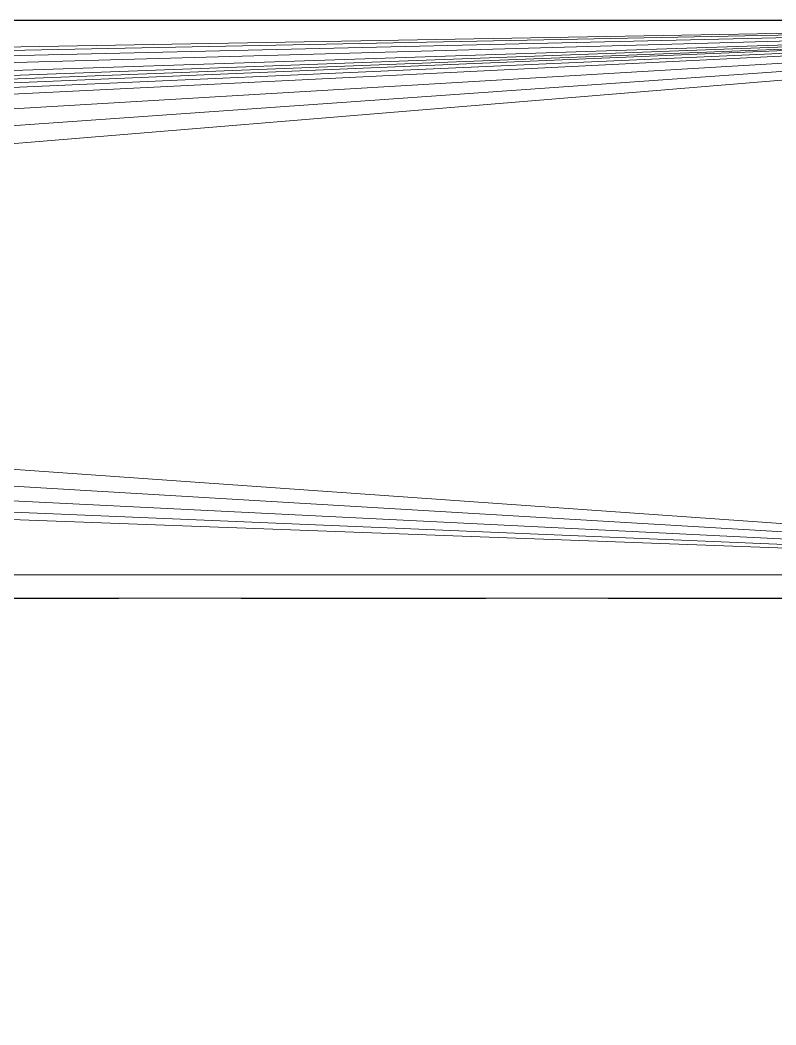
# Model space of a CAD drawing. Extents: x -75 to 1905, y -1183 to 75.
# Drawn here: x 923.8 to 1021.9, y -135.4 to -5 of the extents above; entities that cross this region are included whole.
import ezdxf

# ---------------------------------------------------------------- set-up
doc = ezdxf.new("R2010")
doc.units = 0
doc.linetypes.add('NASCOSTA', pattern=[9.525, 6.35, -3.175])
for name, color, linetype in [('IQ_200_2D', 1, 'Continuous'), ('IQ_200_3D', 1, 'Continuous'), ('IQ_204_2D', 7, 'Continuous')]:
    doc.layers.add(name, color=color, linetype=linetype)

# ---------------------------------------------------------------- blocks, each defined once
blk = doc.blocks.new('RINSE_INT')
at = {"layer": 'IQ_200_2D'}
blk.add_line((0, -5), (1120, -5), dxfattribs=at)
at = {"layer": 'IQ_204_2D', "linetype": 'NASCOSTA', "ltscale": 5}
blk.add_line((0, -80), (1120, -80), dxfattribs=at)
at = {"layer": 'IQ_200_3D', "lineweight": 18}
mesh = blk.add_polyface(dxfattribs=at)
corners = [(1120, -737, 1493), (0, -737, 1493), (0, -5, 1493), (1120, -5, 1493)]
mesh.append_faces([[corners[k] for k in face] for face in [(0, 1, 2, 3)]])
mesh = blk.add_polyface(dxfattribs=at)
corners = [(1120, -5, 1493), (0, -5, 1493), (0, -5, 1785), (1120, -5, 1785)]
mesh.append_faces([[corners[k] for k in face] for face in [(0, 1, 2, 3)]])
mesh = blk.add_polyface(dxfattribs=at)
corners = [(1120, -737, 1785), (1120, -5, 1785), (0, -5, 1785), (0, -737, 1785), (151, -41, 1785), (151.68, -35.82, 1785), (153.68, -31, 1785), (156.86, -26.86, 1785), (161, -23.68, 1785), (165.82, -21.68, 1785), (171, -21, 1785), (176.18, -21.68, 1785), (181, -23.68, 1785), (185.14, -26.86, 1785), (188.32, -31, 1785), (190.32, -35.82, 1785), (191, -41, 1785), (190.32, -46.18, 1785), (188.32, -51, 1785), (185.14, -55.14, 1785), (181, -58.32, 1785), (176.18, -60.32, 1785), (171, -61, 1785), (165.82, -60.32, 1785), (161, -58.32, 1785), (156.86, -55.14, 1785), (153.68, -51, 1785), (151.68, -46.18, 1785)]
mesh.append_faces([[corners[k] for k in face] for face in [(15, 1, 14), (7, 2, 6), (4, 2, 27), (23, 3, 22)]], dxfattribs={"vtx0": -1, "vtx1": -1})
mesh.append_faces([[corners[k] for k in face] for face in [(1, 15, 16), (1, 16, 17), (18, 0, 1, 17), (0, 18, 19, 3), (3, 20, 21), (3, 19, 20), (3, 21, 22), (2, 7, 8), (2, 4, 5), (2, 25, 26)]], dxfattribs={"vtx0": -1, "vtx2": -1})
mesh.append_faces([[corners[k] for k in face] for face in [(11, 12, 1), (13, 14, 1), (12, 13, 1), (9, 10, 2), (8, 9, 2), (5, 6, 2), (23, 24, 3), (26, 27, 2)]], dxfattribs={"vtx1": -1, "vtx2": -1})
mesh.append_faces([[corners[k] for k in face] for face in [(10, 11, 1, 2), (24, 25, 2, 3)]], dxfattribs={"vtx1": -1, "vtx3": -1})
mesh = blk.add_polyface(dxfattribs=at)
corners = [(3, -5, 1493), (1117, -5, 1493), (1117, -5, 188), (3, -5, 188)]
mesh.append_faces([[corners[k] for k in face] for face in [(0, 1, 2, 3)]])
mesh = blk.add_polyface(dxfattribs=at)
corners = [(3, -737, 1493), (1117, -737, 1493), (1117, -5, 1493), (3, -5, 1493)]
mesh.append_faces([[corners[k] for k in face] for face in [(0, 1, 2, 3)]])
mesh = blk.add_polyface(dxfattribs=at)
corners = [(3, -77, 188), (3, -5, 188), (1117, -5, 188), (1117, -77, 188), (641, -41, 188), (641.68, -46.18, 188), (643.68, -51, 188), (646.86, -55.14, 188), (651, -58.32, 188), (655.82, -60.32, 188), (661, -61, 188), (666.18, -60.32, 188), (671, -58.32, 188), (675.14, -55.14, 188), (678.32, -51, 188), (680.32, -46.18, 188), (681, -41, 188), (680.32, -35.82, 188), (678.32, -31, 188), (675.14, -26.86, 188), (671, -23.68, 188), (666.18, -21.68, 188), (661, -21, 188), (655.82, -21.68, 188), (651, -23.68, 188), (646.86, -26.86, 188), (643.68, -31, 188), (641.68, -35.82, 188)]
mesh.append_faces([[corners[k] for k in face] for face in [(15, 3, 14), (17, 2, 16), (7, 0, 6), (26, 1, 25), (23, 1, 22)]], dxfattribs={"vtx0": -1, "vtx1": -1})
mesh.append_faces([[corners[k] for k in face] for face in [(3, 15, 16, 2), (2, 17, 18), (2, 18, 19), (2, 21, 22, 1), (0, 7, 8), (1, 26, 27)]], dxfattribs={"vtx0": -1, "vtx2": -1})
mesh.append_faces([[corners[k] for k in face] for face in [(11, 12, 3), (13, 14, 3), (12, 13, 3), (19, 20, 2), (20, 21, 2), (9, 10, 0), (8, 9, 0), (5, 6, 0), (24, 25, 1), (23, 24, 1), (27, 4, 1)]], dxfattribs={"vtx1": -1, "vtx2": -1})
mesh.append_faces([[corners[k] for k in face] for face in [(10, 11, 3, 0), (4, 5, 0, 1)]], dxfattribs={"vtx1": -1, "vtx3": -1})
mesh = blk.add_polyface(dxfattribs=at)
corners = [(3, -77, 150), (1117, -77, 150), (1117, -737, 150), (3, -737, 150)]
mesh.append_faces([[corners[k] for k in face] for face in [(0, 1, 2, 3)]])
mesh = blk.add_polyface(dxfattribs=at)
corners = [(3, -77, 188), (1117, -77, 188), (1117, -77, 150), (3, -77, 150)]
mesh.append_faces([[corners[k] for k in face] for face in [(0, 1, 2, 3)]])
mesh = blk.add_polyface(dxfattribs=at)
corners = [(3, -720, 710), (1117, -720, 710), (1117, -80, 710), (3, -80, 710)]
mesh.append_faces([[corners[k] for k in face] for face in [(0, 1, 2, 3)]])
mesh = blk.add_polyface(dxfattribs=at)
corners = [(3, -80, 1443), (1117, -80, 1443), (1117, -720, 1443), (3, -720, 1443)]
mesh.append_faces([[corners[k] for k in face] for face in [(0, 1, 2, 3)]])
mesh = blk.add_polyface(dxfattribs=at)
corners = [(3, -80, 710), (1117, -80, 710), (1117, -80, 1443), (3, -80, 1443)]
mesh.append_faces([[corners[k] for k in face] for face in [(0, 1, 2, 3)]])

msp = doc.modelspace()

# ---------------------------------------------------------------- block references
msp.add_blockref('RINSE_INT', (0, 0))

doc.saveas('drawing.dxf')
